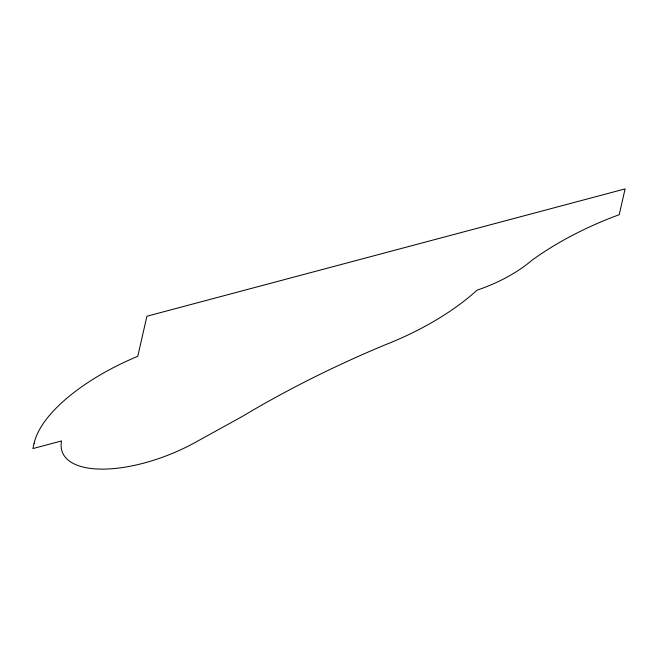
<?xml version="1.0" encoding="UTF-8"?>
<svg xmlns="http://www.w3.org/2000/svg" width="658" height="658" viewBox="0 0 658 658"><rect width="100%" height="100%" fill="white"/><g stroke="black" fill="none" stroke-linecap="round" stroke-linejoin="round"><path stroke-width="0.99" d="M34.084 443.385L32.9 448.575L61.539 440.95A99.58 42.079 -22 0 0 193.353 443.467L242.457 416.358A493.122 208.405 -22 0 1 384.683 345.031A153.873 65.027 -22 0 0 477.025 290.162A80.621 34.068 -22 0 0 531.73 260.412A167.412 70.751 -22 0 1 619.211 214.697L625.1 188.904L146.915 316.227L137.769 356.315A137.234 58.003 -22 0 0 34.084 443.385"/></g></svg>
